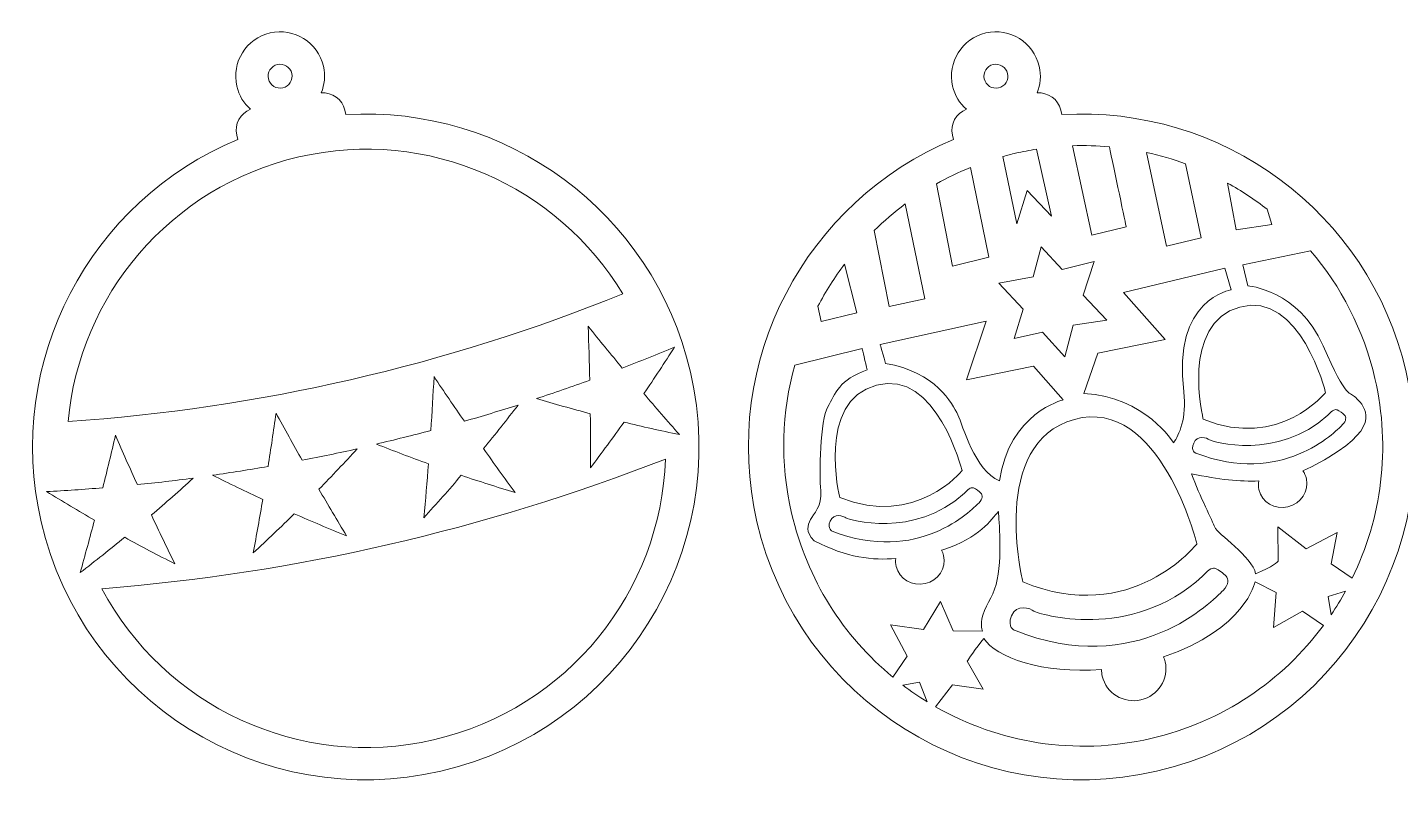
# Model space of a CAD drawing. Header units: millimetres. Extents: x -519 to -76, y -665 to -462.
# Drawn here: x -339.8 to -167.8, y -665 to -566.6 of the extents above; entities that cross this region are included whole.
import ezdxf

# ---------------------------------------------------------------- set-up
doc = ezdxf.new("R2010")
doc.units = ezdxf.units.MM
doc.header["$MEASUREMENT"] = 0
doc.layers.add('layer 1', color=7, linetype='Continuous')

msp = doc.modelspace()

# ---------------------------------------------------------------- linework, layer by layer
at = {"layer": 'layer 1', "color": 1, "lineweight": 9}
for points, knots in [([(-299.8983, -577.5278), (-279.9216, -576.3149), (-261.4057, -589.6523), (-256.7541, -609.8009), (-251.5691, -632.2592), (-265.5721, -654.6685), (-288.0304, -659.8535), (-310.4887, -665.0384), (-332.8979, -651.0355), (-338.0828, -628.5771), (-342.7345, -608.4286), (-331.9394, -588.3243), (-313.453, -580.6572), (-313.453, -580.6572), (-313.5841, -580.0894), (-313.5841, -580.0894), (-313.9, -578.7213), (-313.1361, -577.3444), (-311.8561, -576.8607), (-312.6855, -576.1213), (-313.3019, -575.1271), (-313.5709, -573.9623), (-314.2622, -570.9677), (-312.3952, -567.9798), (-309.4007, -567.2885), (-306.4063, -566.5972), (-303.4183, -568.4642), (-302.727, -571.4587), (-302.458, -572.6236), (-302.5764, -573.7874), (-302.9975, -574.8155), (-301.6353, -574.6892), (-300.3452, -575.592), (-300.0293, -576.96), (-300.0293, -576.96), (-299.8983, -577.5278), (-299.8983, -577.5278)], [0, 0, 0, 0, 0.08333333, 0.08333333, 0.08333333, 0.16666667, 0.16666667, 0.16666667, 0.25, 0.25, 0.25, 0.33333333, 0.33333333, 0.33333333, 0.41666667, 0.41666667, 0.41666667, 0.5, 0.5, 0.5, 0.58333333, 0.58333333, 0.58333333, 0.66666667, 0.66666667, 0.66666667, 0.75, 0.75, 0.75, 0.83333333, 0.83333333, 0.83333333, 0.91666667, 0.91666667, 0.91666667, 1, 1, 1, 1]), ([(-210.2274, -577.5278), (-190.251, -576.3149), (-171.735, -589.6523), (-167.0834, -609.8009), (-161.8984, -632.2592), (-175.9014, -654.6686), (-198.3596, -659.8535), (-220.8179, -665.0384), (-243.2272, -651.0355), (-248.4121, -628.5771), (-253.0638, -608.4286), (-242.2687, -588.3243), (-223.7823, -580.6572), (-223.7823, -580.6572), (-223.9134, -580.0894), (-223.9134, -580.0894), (-224.2293, -578.7213), (-223.4653, -577.3444), (-222.1853, -576.8607), (-223.0148, -576.1213), (-223.6311, -575.1271), (-223.9002, -573.9623), (-224.5915, -570.9677), (-222.7244, -567.9798), (-219.7299, -567.2885), (-216.7355, -566.5972), (-213.7475, -568.4642), (-213.0562, -571.4587), (-212.7872, -572.6236), (-212.9056, -573.7874), (-213.3267, -574.8155), (-211.9643, -574.6891), (-210.6743, -575.592), (-210.3585, -576.96), (-210.3585, -576.96), (-210.2274, -577.5278), (-210.2274, -577.5278)], [0, 0, 0, 0, 0.08333333, 0.08333333, 0.08333333, 0.16666667, 0.16666667, 0.16666667, 0.25, 0.25, 0.25, 0.33333333, 0.33333333, 0.33333333, 0.41666667, 0.41666667, 0.41666667, 0.5, 0.5, 0.5, 0.58333333, 0.58333333, 0.58333333, 0.66666667, 0.66666667, 0.66666667, 0.75, 0.75, 0.75, 0.83333333, 0.83333333, 0.83333333, 0.91666667, 0.91666667, 0.91666667, 1, 1, 1, 1]), ([(-308.4863, -571.2489), (-307.6792, -571.0626), (-306.8738, -571.5659), (-306.6874, -572.3731), (-306.5011, -573.1802), (-307.0044, -573.9857), (-307.8116, -574.1721), (-308.6186, -574.3584), (-309.4241, -573.8551), (-309.6104, -573.0479), (-309.7968, -572.2408), (-309.2935, -571.4353), (-308.4863, -571.2489)], [0, 0, 0, 0, 0.25, 0.25, 0.25, 0.5, 0.5, 0.5, 0.75, 0.75, 0.75, 1, 1, 1, 1]), ([(-218.8155, -571.2489), (-218.0083, -571.0626), (-217.203, -571.5659), (-217.0165, -572.3731), (-216.8302, -573.1802), (-217.3336, -573.9857), (-218.1407, -574.1721), (-218.9479, -574.3584), (-219.7534, -573.8551), (-219.9397, -573.0479), (-220.126, -572.2408), (-219.6228, -571.4353), (-218.8155, -571.2489)], [0, 0, 0, 0, 0.25, 0.25, 0.25, 0.5, 0.5, 0.5, 0.75, 0.75, 0.75, 1, 1, 1, 1]), ([(-334.7058, -616.0145), (-310.8431, -614.3852), (-287.3953, -608.9848), (-265.2277, -600.0078), (-273.374, -586.4838), (-289.5632, -579.0876), (-305.7854, -582.8329), (-321.9931, -586.575), (-333.2987, -600.2994), (-334.7058, -616.0145)], [0, 0, 0, 0, 0.33333333, 0.33333333, 0.33333333, 0.66666667, 0.66666667, 0.66666667, 1, 1, 1, 1]), ([(-208.8682, -581.4307), (-208.8682, -581.4307), (-206.4545, -592.6461), (-206.4545, -592.6461), (-206.4545, -592.6461), (-202.159, -591.609), (-202.159, -591.609), (-202.159, -591.609), (-203.7474, -584.0229), (-204.2673, -581.5561), (-205.7852, -581.4202), (-207.3209, -581.3769), (-208.8682, -581.4307)], [0, 0, 0, 0, 0.25, 0.25, 0.25, 0.5, 0.5, 0.5, 0.75, 0.75, 0.75, 1, 1, 1, 1]), ([(-217.5972, -582.7761), (-217.5972, -582.7761), (-215.8509, -591.2327), (-215.8509, -591.2327), (-215.8509, -591.2327), (-214.5665, -587.031), (-214.5665, -587.031), (-214.5665, -587.031), (-211.5053, -590.2631), (-211.5053, -590.2631), (-211.5053, -590.2631), (-213.3937, -581.865), (-213.3937, -581.865), (-214.2646, -582.0023), (-215.1366, -582.1692), (-216.0089, -582.3707), (-216.5443, -582.4942), (-217.0731, -582.6309), (-217.5972, -582.7761)], [0, 0, 0, 0, 0.16666667, 0.16666667, 0.16666667, 0.33333333, 0.33333333, 0.33333333, 0.5, 0.5, 0.5, 0.66666667, 0.66666667, 0.66666667, 0.83333333, 0.83333333, 0.83333333, 1, 1, 1, 1]), ([(-199.6034, -582.2745), (-199.6034, -582.2745), (-197.1111, -594.0264), (-197.1111, -594.0264), (-197.1111, -594.0264), (-192.7726, -592.9794), (-192.7726, -592.9794), (-192.7726, -592.9794), (-194.7116, -583.7063), (-194.7116, -583.7063), (-196.3021, -583.1207), (-197.9361, -582.6412), (-199.6034, -582.2745)], [0, 0, 0, 0, 0.25, 0.25, 0.25, 0.5, 0.5, 0.5, 0.75, 0.75, 0.75, 1, 1, 1, 1]), ([(-225.9361, -586.2121), (-225.9361, -586.2121), (-223.922, -596.5427), (-223.922, -596.5427), (-223.922, -596.5427), (-219.3779, -595.403), (-219.3779, -595.403), (-219.3779, -595.403), (-221.6808, -584.1627), (-221.6808, -584.1627), (-223.1542, -584.7606), (-224.5746, -585.4459), (-225.9361, -586.2121)], [0, 0, 0, 0, 0.25, 0.25, 0.25, 0.5, 0.5, 0.5, 0.75, 0.75, 0.75, 1, 1, 1, 1]), ([(-189.452, -586.1165), (-189.452, -586.1165), (-188.3808, -591.9654), (-188.3808, -591.9654), (-188.3808, -591.9654), (-183.9094, -591.296), (-183.9094, -591.296), (-183.9094, -591.296), (-184.4966, -589.4007), (-184.4966, -589.4007), (-186.0609, -588.1771), (-187.7179, -587.0786), (-189.452, -586.1165)], [0, 0, 0, 0, 0.25, 0.25, 0.25, 0.5, 0.5, 0.5, 0.75, 0.75, 0.75, 1, 1, 1, 1]), ([(-233.7339, -592.0634), (-233.7339, -592.0634), (-231.8705, -601.5977), (-231.8705, -601.5977), (-231.8705, -601.5977), (-227.3827, -600.607), (-227.3827, -600.607), (-227.3827, -600.607), (-229.8279, -588.7341), (-229.8279, -588.7341), (-231.21, -589.7579), (-232.5152, -590.8697), (-233.7339, -592.0634)], [0, 0, 0, 0, 0.25, 0.25, 0.25, 0.5, 0.5, 0.5, 0.75, 0.75, 0.75, 1, 1, 1, 1]), ([(-218.1004, -598.6615), (-218.1004, -598.6615), (-213.8154, -597.8544), (-213.8154, -597.8544), (-213.8154, -597.8544), (-212.8222, -594.096), (-212.8222, -594.096), (-212.8222, -594.096), (-210.1939, -596.9272), (-210.1939, -596.9272), (-210.1939, -596.9272), (-206.1529, -595.9487), (-206.1529, -595.9487), (-206.1529, -595.9487), (-207.562, -600.1672), (-207.562, -600.1672), (-207.562, -600.1672), (-204.5886, -603.2811), (-204.5886, -603.2811), (-204.5886, -603.2811), (-208.7916, -603.9339), (-208.7916, -603.9339), (-208.7916, -603.9339), (-209.828, -607.8919), (-209.828, -607.8919), (-209.828, -607.8919), (-212.6237, -604.8186), (-212.6237, -604.8186), (-212.6237, -604.8186), (-216.2072, -605.6005), (-216.2072, -605.6005), (-216.2072, -605.6005), (-215.0584, -601.934), (-215.0584, -601.934), (-215.0584, -601.934), (-218.1004, -598.6615), (-218.1004, -598.6615)], [0, 0, 0, 0, 0.08333333, 0.08333333, 0.08333333, 0.16666667, 0.16666667, 0.16666667, 0.25, 0.25, 0.25, 0.33333333, 0.33333333, 0.33333333, 0.41666667, 0.41666667, 0.41666667, 0.5, 0.5, 0.5, 0.58333333, 0.58333333, 0.58333333, 0.66666667, 0.66666667, 0.66666667, 0.75, 0.75, 0.75, 0.83333333, 0.83333333, 0.83333333, 0.91666667, 0.91666667, 0.91666667, 1, 1, 1, 1]), ([(-179.0743, -594.5904), (-179.0743, -594.5904), (-187.548, -596.3577), (-187.548, -596.3577), (-187.548, -596.3577), (-186.9426, -598.9803), (-186.9426, -598.9803), (-186.9426, -598.9803), (-180.5103, -599.5361), (-177.4957, -606.5044), (-174.481, -613.4727), (-174.1368, -612.2141), (-173.4113, -612.999), (-172.686, -613.7838), (-169.9598, -615.9663), (-175.6233, -619.7225), (-177.1888, -620.7609), (-178.6077, -621.5826), (-180.0298, -622.1893), (-179.8247, -622.48), (-179.6717, -622.8121), (-179.5874, -623.1773), (-179.225, -624.7467), (-180.2618, -626.3264), (-181.9023, -626.7052), (-183.5428, -627.0839), (-185.167, -626.1185), (-185.5293, -624.5491), (-185.6146, -624.1799), (-185.6225, -623.8103), (-185.5631, -623.4556), (-187.8684, -623.5692), (-190.5375, -623.2717), (-193.9763, -622.5669), (-192.9571, -625.3757), (-191.3251, -628.5176), (-191.06, -629.2727), (-190.7949, -630.0277), (-186.3229, -632.9495), (-185.9456, -635.1214), (-183.7549, -634.2038), (-183.1356, -633.5422), (-183.1356, -633.5422), (-183.1356, -633.5422), (-183.1805, -629.2222), (-183.1805, -629.2222), (-183.1805, -629.2222), (-179.5966, -631.9776), (-179.5966, -631.9776), (-179.5966, -631.9776), (-175.7216, -629.9038), (-175.7216, -629.9038), (-175.7216, -629.9038), (-176.4896, -633.8453), (-176.4896, -633.8453), (-176.4896, -633.8453), (-173.84, -635.6462), (-173.84, -635.6462), (-170.1838, -628.153), (-168.9751, -619.3946), (-170.9995, -610.6253), (-172.4153, -604.493), (-175.2507, -599.059), (-179.0743, -594.5904)], [0, 0, 0, 0, 0.04761905, 0.04761905, 0.04761905, 0.0952381, 0.0952381, 0.0952381, 0.14285714, 0.14285714, 0.14285714, 0.19047619, 0.19047619, 0.19047619, 0.23809524, 0.23809524, 0.23809524, 0.28571429, 0.28571429, 0.28571429, 0.33333333, 0.33333333, 0.33333333, 0.38095238, 0.38095238, 0.38095238, 0.42857143, 0.42857143, 0.42857143, 0.47619048, 0.47619048, 0.47619048, 0.52380952, 0.52380952, 0.52380952, 0.57142857, 0.57142857, 0.57142857, 0.61904762, 0.61904762, 0.61904762, 0.66666667, 0.66666667, 0.66666667, 0.71428571, 0.71428571, 0.71428571, 0.76190476, 0.76190476, 0.76190476, 0.80952381, 0.80952381, 0.80952381, 0.85714286, 0.85714286, 0.85714286, 0.9047619, 0.9047619, 0.9047619, 0.95238095, 0.95238095, 0.95238095, 1, 1, 1, 1]), ([(-240.7733, -601.5556), (-240.7733, -601.5556), (-240.3724, -603.4698), (-240.3724, -603.4698), (-240.3724, -603.4698), (-235.9044, -602.393), (-235.9044, -602.393), (-235.9044, -602.393), (-237.4314, -596.2717), (-237.4314, -596.2717), (-238.6889, -597.9372), (-239.8071, -599.7049), (-240.7733, -601.5556)], [0, 0, 0, 0, 0.25, 0.25, 0.25, 0.5, 0.5, 0.5, 0.75, 0.75, 0.75, 1, 1, 1, 1]), ([(-207.4461, -612.5121), (-207.4461, -612.5121), (-205.7145, -607.441), (-205.7145, -607.441), (-205.7145, -607.441), (-197.269, -605.718), (-197.269, -605.718), (-197.269, -605.718), (-202.4793, -599.8462), (-202.4793, -599.8462), (-202.4793, -599.8462), (-189.8077, -596.7847), (-189.8077, -596.7847), (-189.8077, -596.7847), (-188.9992, -599.5004), (-188.9992, -599.5004), (-188.9992, -599.5004), (-196.4413, -600.6124), (-194.9334, -612.2989), (-194.5668, -615.5711), (-195.5407, -617.719), (-196.2277, -618.6747), (-196.2277, -618.6747), (-199.7889, -612.8756), (-207.4461, -612.5121)], [0, 0, 0, 0, 0.125, 0.125, 0.125, 0.25, 0.25, 0.25, 0.375, 0.375, 0.375, 0.5, 0.5, 0.5, 0.625, 0.625, 0.625, 0.75, 0.75, 0.75, 0.875, 0.875, 0.875, 1, 1, 1, 1]), ([(-192.5086, -615.7299), (-192.5086, -615.7299), (-195.464, -603.714), (-187.9127, -601.6533), (-180.3613, -599.5923), (-177.1839, -612.3734), (-177.1839, -612.3734), (-177.1839, -612.3734), (-182.9529, -619.6007), (-192.5086, -615.7299)], [0, 0, 0, 0, 0.33333333, 0.33333333, 0.33333333, 0.66666667, 0.66666667, 0.66666667, 1, 1, 1, 1]), ([(-232.996, -606.3473), (-232.996, -606.3473), (-219.705, -603.4149), (-219.705, -603.4149), (-219.705, -603.4149), (-222.1753, -610.7879), (-222.1753, -610.7879), (-222.1753, -610.7879), (-213.7727, -609.0748), (-213.7727, -609.0748), (-213.7727, -609.0748), (-210.076, -613.3006), (-210.076, -613.3006), (-210.076, -613.3006), (-216.8159, -614.9472), (-218.0306, -623.4361), (-221.144, -622.1772), (-222.6218, -616.5143), (-223.2513, -615.1631), (-223.8807, -613.8117), (-226.0374, -609.7706), (-232.3103, -608.7287), (-232.8213, -606.7891), (-232.996, -606.3473), (-232.996, -606.3473)], [0, 0, 0, 0, 0.125, 0.125, 0.125, 0.25, 0.25, 0.25, 0.375, 0.375, 0.375, 0.5, 0.5, 0.5, 0.625, 0.625, 0.625, 0.75, 0.75, 0.75, 0.875, 0.875, 0.875, 1, 1, 1, 1]), ([(-262.5802, -612.512), (-261.2605, -610.5753), (-259.9801, -608.6285), (-258.7361, -606.6714), (-260.909, -607.5836), (-263.0875, -608.4604), (-265.2818, -609.3044), (-266.7238, -607.5678), (-268.1555, -605.8227), (-269.5658, -604.0679), (-269.4777, -606.3193), (-269.4091, -608.5747), (-269.3583, -610.8315), (-271.5668, -611.6347), (-273.7839, -612.4028), (-276.0148, -613.1395), (-273.7971, -613.8007), (-271.5526, -614.4277), (-269.2922, -615.024), (-269.2686, -617.2871), (-269.265, -619.5537), (-269.2789, -621.8212), (-267.8379, -619.9246), (-266.4349, -618.011), (-265.0688, -616.0872), (-262.7769, -616.6413), (-260.4626, -617.1636), (-258.1312, -617.6503), (-259.6277, -615.9462), (-261.1129, -614.2328), (-262.5802, -612.512)], [0, 0, 0, 0, 0.1, 0.1, 0.1, 0.2, 0.2, 0.2, 0.3, 0.3, 0.3, 0.4, 0.4, 0.4, 0.5, 0.5, 0.5, 0.6, 0.6, 0.6, 0.7, 0.7, 0.7, 0.8, 0.8, 0.8, 0.9, 0.9, 0.9, 1, 1, 1, 1]), ([(-225.2774, -632.1333), (-225.168, -632.3419), (-225.0836, -632.5671), (-225.0282, -632.8064), (-224.6659, -634.3756), (-225.7025, -635.9554), (-227.343, -636.3341), (-228.9834, -636.7129), (-230.6077, -635.7474), (-230.9699, -634.1782), (-231.048, -633.8398), (-231.0611, -633.5006), (-231.0169, -633.1734), (-233.882, -633.4386), (-237.1306, -633.1091), (-241.2344, -630.9699), (-242.4107, -629.7833), (-242.0461, -629.0259), (-241.7115, -628.3138), (-241.3772, -627.6016), (-240.1914, -626.6475), (-240.4236, -624.6604), (-240.6556, -622.6732), (-240.4774, -615.7841), (-239.5369, -614.1612), (-238.5964, -612.5382), (-238.1377, -610.7199), (-234.6005, -609.5405), (-234.8043, -608.7466), (-235.2352, -606.8643), (-235.2352, -606.8643), (-235.2352, -606.8643), (-243.6889, -608.9406), (-243.6889, -608.9406), (-245.3142, -614.8027), (-245.5429, -621.147), (-244.077, -627.4965), (-242.141, -635.8826), (-237.5516, -642.9634), (-231.4074, -648.0539), (-231.4074, -648.0539), (-229.5977, -645.426), (-229.5977, -645.426), (-229.5977, -645.426), (-231.6815, -641.5081), (-231.6815, -641.5081), (-231.6815, -641.5081), (-227.5544, -642.0972), (-227.5544, -642.0972), (-227.5544, -642.0972), (-225.4218, -638.5663), (-225.4218, -638.5663), (-225.4218, -638.5663), (-223.8482, -642.2393), (-223.8482, -642.2393), (-223.8482, -642.2393), (-220.162, -642.2952), (-220.162, -642.2952), (-220.162, -642.2952), (-220.5142, -641.6049), (-220.1091, -640.307), (-219.6022, -638.6813), (-218.6265, -637.6022), (-218.304, -635.8232), (-217.6396, -632.1553), (-218.2021, -627.6537), (-218.1428, -627.2716), (-219.0726, -628.3075), (-220.4706, -630.5953), (-225.1443, -632.1078), (-225.1443, -632.1078), (-225.2774, -632.1333), (-225.2774, -632.1333)], [0, 0, 0, 0, 0.04166667, 0.04166667, 0.04166667, 0.08333333, 0.08333333, 0.08333333, 0.125, 0.125, 0.125, 0.16666667, 0.16666667, 0.16666667, 0.20833333, 0.20833333, 0.20833333, 0.25, 0.25, 0.25, 0.29166667, 0.29166667, 0.29166667, 0.33333333, 0.33333333, 0.33333333, 0.375, 0.375, 0.375, 0.41666667, 0.41666667, 0.41666667, 0.45833333, 0.45833333, 0.45833333, 0.5, 0.5, 0.5, 0.54166667, 0.54166667, 0.54166667, 0.58333333, 0.58333333, 0.58333333, 0.625, 0.625, 0.625, 0.66666667, 0.66666667, 0.66666667, 0.70833333, 0.70833333, 0.70833333, 0.75, 0.75, 0.75, 0.79166667, 0.79166667, 0.79166667, 0.83333333, 0.83333333, 0.83333333, 0.875, 0.875, 0.875, 0.91666667, 0.91666667, 0.91666667, 0.95833333, 0.95833333, 0.95833333, 1, 1, 1, 1]), ([(-282.6687, -619.4101), (-281.1891, -617.6018), (-279.7423, -615.7752), (-278.3346, -613.94), (-280.5712, -614.6539), (-282.8159, -615.3311), (-285.0704, -615.9755), (-286.3544, -614.1175), (-287.6218, -612.253), (-288.8698, -610.3761), (-288.9819, -612.6278), (-289.1114, -614.8784), (-289.2632, -617.1325), (-291.5239, -617.7338), (-293.8019, -618.303), (-296.0847, -618.8374), (-293.9362, -619.6935), (-291.764, -620.5169), (-289.5645, -621.3134), (-289.7366, -623.5668), (-289.9357, -625.8248), (-290.1473, -628.0866), (-288.55, -626.3225), (-286.9857, -624.5451), (-285.4625, -622.7533), (-283.2285, -623.5073), (-280.975, -624.2322), (-278.6958, -624.9238), (-280.0372, -623.097), (-281.3633, -621.2564), (-282.6687, -619.4101)], [0, 0, 0, 0, 0.1, 0.1, 0.1, 0.2, 0.2, 0.2, 0.3, 0.3, 0.3, 0.4, 0.4, 0.4, 0.5, 0.5, 0.5, 0.6, 0.6, 0.6, 0.7, 0.7, 0.7, 0.8, 0.8, 0.8, 0.9, 0.9, 0.9, 1, 1, 1, 1]), ([(-238.0487, -625.5181), (-238.0487, -625.5181), (-241.0042, -613.5023), (-233.4529, -611.4414), (-225.9015, -609.3806), (-222.724, -622.1614), (-222.724, -622.1614), (-222.724, -622.1614), (-228.4929, -629.3889), (-238.0487, -625.5181)], [0, 0, 0, 0, 0.33333333, 0.33333333, 0.33333333, 0.66666667, 0.66666667, 0.66666667, 1, 1, 1, 1]), ([(-215.1087, -636.1119), (-215.1087, -636.1119), (-219.3917, -618.678), (-208.6472, -615.737), (-197.9029, -612.7959), (-193.2988, -631.3398), (-193.2988, -631.3398), (-193.2988, -631.3398), (-201.4729, -641.7803), (-215.1087, -636.1119)], [0, 0, 0, 0, 0.33333333, 0.33333333, 0.33333333, 0.66666667, 0.66666667, 0.66666667, 1, 1, 1, 1]), ([(-303.2918, -624.4963), (-301.6535, -622.8262), (-300.0563, -621.1396), (-298.4902, -619.4363), (-300.7796, -619.9454), (-303.0775, -620.4222), (-305.3764, -620.8636), (-306.4924, -618.8974), (-307.5867, -616.9277), (-308.6627, -614.9487), (-308.9748, -617.178), (-309.3045, -619.4092), (-309.6556, -621.6422), (-311.9683, -622.0418), (-314.2834, -622.4069), (-316.6028, -622.7355), (-314.538, -623.7765), (-312.4493, -624.7921), (-310.3265, -625.7783), (-310.7061, -628.0108), (-311.1003, -630.2431), (-311.5158, -632.4742), (-309.7646, -630.8584), (-308.0475, -629.2267), (-306.3702, -627.576), (-304.2165, -628.5293), (-302.0319, -629.4496), (-299.8265, -630.3428), (-301.0011, -628.402), (-302.1532, -626.452), (-303.2918, -624.4963)], [0, 0, 0, 0, 0.1, 0.1, 0.1, 0.2, 0.2, 0.2, 0.3, 0.3, 0.3, 0.4, 0.4, 0.4, 0.5, 0.5, 0.5, 0.6, 0.6, 0.6, 0.7, 0.7, 0.7, 0.8, 0.8, 0.8, 0.9, 0.9, 0.9, 1, 1, 1, 1]), ([(-193.4342, -619.9662), (-193.4342, -619.9662), (-194.1171, -619.7596), (-193.7018, -618.7074), (-193.2867, -617.6553), (-192.0113, -618.0667), (-191.7312, -618.2981), (-191.4508, -618.5293), (-183.1812, -620.9687), (-176.8921, -615.2084), (-176.2476, -614.5157), (-175.9528, -614.4534), (-175.7335, -614.5552), (-175.4849, -614.671), (-174.9911, -614.9866), (-174.8227, -615.194), (-174.6008, -615.4671), (-174.5422, -615.8766), (-175.0932, -616.4376), (-175.9752, -617.3356), (-182.7139, -624.1713), (-193.4342, -619.9662)], [0, 0, 0, 0, 0.14285714, 0.14285714, 0.14285714, 0.28571429, 0.28571429, 0.28571429, 0.42857143, 0.42857143, 0.42857143, 0.57142857, 0.57142857, 0.57142857, 0.71428571, 0.71428571, 0.71428571, 0.85714286, 0.85714286, 0.85714286, 1, 1, 1, 1]), ([(-324.2691, -627.7291), (-322.4898, -626.2103), (-320.7428, -624.6713), (-319.0336, -623.1142), (-321.3574, -623.4179), (-323.6947, -623.6909), (-326.0274, -623.9247), (-326.9658, -621.8704), (-327.8829, -619.8085), (-328.7791, -617.7401), (-329.2856, -619.9345), (-329.8167, -622.1284), (-330.3636, -624.322), (-332.7055, -624.5128), (-335.0545, -624.6721), (-337.4021, -624.7923), (-335.435, -626.0139), (-333.4326, -627.2115), (-331.4094, -628.3827), (-331.9813, -630.5718), (-332.576, -632.7599), (-333.1919, -634.9439), (-331.2942, -633.4916), (-329.4399, -632.0181), (-327.6133, -630.5252), (-325.5515, -631.6642), (-323.4532, -632.774), (-321.3345, -633.8589), (-322.3326, -631.8234), (-323.3124, -629.7798), (-324.2691, -627.7291)], [0, 0, 0, 0, 0.1, 0.1, 0.1, 0.2, 0.2, 0.2, 0.3, 0.3, 0.3, 0.4, 0.4, 0.4, 0.5, 0.5, 0.5, 0.6, 0.6, 0.6, 0.7, 0.7, 0.7, 0.8, 0.8, 0.8, 0.9, 0.9, 0.9, 1, 1, 1, 1]), ([(-259.8652, -620.7085), (-282.476, -629.565), (-306.2664, -635.0445), (-330.4704, -636.9742), (-322.703, -651.6082), (-305.8266, -659.815), (-288.9148, -655.9105), (-272.0122, -652.0083), (-260.4445, -637.2543), (-259.8652, -620.7085)], [0, 0, 0, 0, 0.33333333, 0.33333333, 0.33333333, 0.66666667, 0.66666667, 0.66666667, 1, 1, 1, 1]), ([(-238.9742, -629.7544), (-238.9742, -629.7544), (-239.6573, -629.5478), (-239.242, -628.4956), (-238.8268, -627.4434), (-237.5516, -627.8549), (-237.2711, -628.0861), (-236.9909, -628.3175), (-228.7214, -630.7566), (-222.4323, -624.9966), (-221.7878, -624.3039), (-221.4929, -624.2415), (-221.2736, -624.3434), (-221.0248, -624.4592), (-220.5313, -624.7748), (-220.3626, -624.9821), (-220.141, -625.2553), (-220.0823, -625.6647), (-220.6333, -626.2258), (-221.5153, -627.1236), (-228.2541, -633.9595), (-238.9742, -629.7544)], [0, 0, 0, 0, 0.14285714, 0.14285714, 0.14285714, 0.28571429, 0.28571429, 0.28571429, 0.42857143, 0.42857143, 0.42857143, 0.57142857, 0.57142857, 0.57142857, 0.71428571, 0.71428571, 0.71428571, 0.85714286, 0.85714286, 0.85714286, 1, 1, 1, 1]), ([(-216.1374, -642.1854), (-216.1374, -642.1854), (-217.1118, -641.8819), (-216.5268, -640.3594), (-215.9414, -638.8369), (-214.1223, -639.441), (-213.7216, -639.778), (-213.3208, -640.1148), (-201.526, -643.7007), (-192.6021, -635.3898), (-191.6882, -634.3898), (-191.2685, -634.3013), (-190.9554, -634.4502), (-190.6004, -634.6195), (-189.8952, -635.0799), (-189.6541, -635.3815), (-189.3363, -635.7786), (-189.2505, -636.3725), (-190.0319, -637.1825), (-191.283, -638.4785), (-200.841, -648.3455), (-216.1374, -642.1854)], [0, 0, 0, 0, 0.14285714, 0.14285714, 0.14285714, 0.28571429, 0.28571429, 0.28571429, 0.42857143, 0.42857143, 0.42857143, 0.57142857, 0.57142857, 0.57142857, 0.71428571, 0.71428571, 0.71428571, 0.85714286, 0.85714286, 0.85714286, 1, 1, 1, 1]), ([(-177.4426, -641.5767), (-177.4426, -641.5767), (-180.0596, -639.7941), (-180.0596, -639.7941), (-180.0596, -639.7941), (-183.7192, -641.8182), (-183.7192, -641.8182), (-183.7192, -641.8182), (-183.372, -637.4296), (-183.372, -637.4296), (-183.372, -637.4296), (-186.0109, -636.105), (-186.0109, -636.105), (-186.0109, -636.105), (-187.2504, -642.1023), (-197.4832, -645.4977), (-197.4009, -645.6967), (-197.3336, -645.9045), (-197.2836, -646.121), (-196.7885, -648.265), (-198.1502, -650.4105), (-200.3242, -650.9124), (-202.4984, -651.4144), (-204.6628, -650.083), (-205.1576, -647.939), (-205.2233, -647.6552), (-205.256, -647.3715), (-205.2587, -647.0913), (-212.6583, -647.693), (-218.4872, -645.5555), (-219.9961, -643.2094), (-220.9344, -644.3511), (-222.0626, -646.0447), (-222.0626, -646.0447), (-222.0626, -646.0447), (-220.0684, -649.5752), (-220.0684, -649.5752), (-220.0684, -649.5752), (-223.9172, -649.0125), (-223.9172, -649.0125), (-223.9172, -649.0125), (-226.0514, -651.7645), (-226.0514, -651.7645), (-218.1522, -656.2823), (-208.6127, -657.9547), (-199.0678, -655.751), (-190.0536, -653.6699), (-182.5596, -648.4837), (-177.4426, -641.5767)], [0, 0, 0, 0, 0.0625, 0.0625, 0.0625, 0.125, 0.125, 0.125, 0.1875, 0.1875, 0.1875, 0.25, 0.25, 0.25, 0.3125, 0.3125, 0.3125, 0.375, 0.375, 0.375, 0.4375, 0.4375, 0.4375, 0.5, 0.5, 0.5, 0.5625, 0.5625, 0.5625, 0.625, 0.625, 0.625, 0.6875, 0.6875, 0.6875, 0.75, 0.75, 0.75, 0.8125, 0.8125, 0.8125, 0.875, 0.875, 0.875, 0.9375, 0.9375, 0.9375, 1, 1, 1, 1]), ([(-174.6911, -637.2879), (-174.6911, -637.2879), (-176.8535, -637.9656), (-176.8535, -637.9656), (-176.8535, -637.9656), (-176.4901, -640.2313), (-176.4901, -640.2313), (-175.8466, -639.2782), (-175.2459, -638.2964), (-174.6911, -637.2879)], [0, 0, 0, 0, 0.33333333, 0.33333333, 0.33333333, 0.66666667, 0.66666667, 0.66666667, 1, 1, 1, 1]), ([(-227.0899, -651.148), (-227.0899, -651.148), (-228.0706, -648.7016), (-228.0706, -648.7016), (-228.0706, -648.7016), (-230.1287, -649.0686), (-230.1287, -649.0686), (-229.1496, -649.8109), (-228.1354, -650.505), (-227.0899, -651.148)], [0, 0, 0, 0, 0.33333333, 0.33333333, 0.33333333, 0.66666667, 0.66666667, 0.66666667, 1, 1, 1, 1])]:
    msp.add_open_spline(points, degree=3, knots=knots, dxfattribs=at)

doc.saveas('drawing.dxf')
